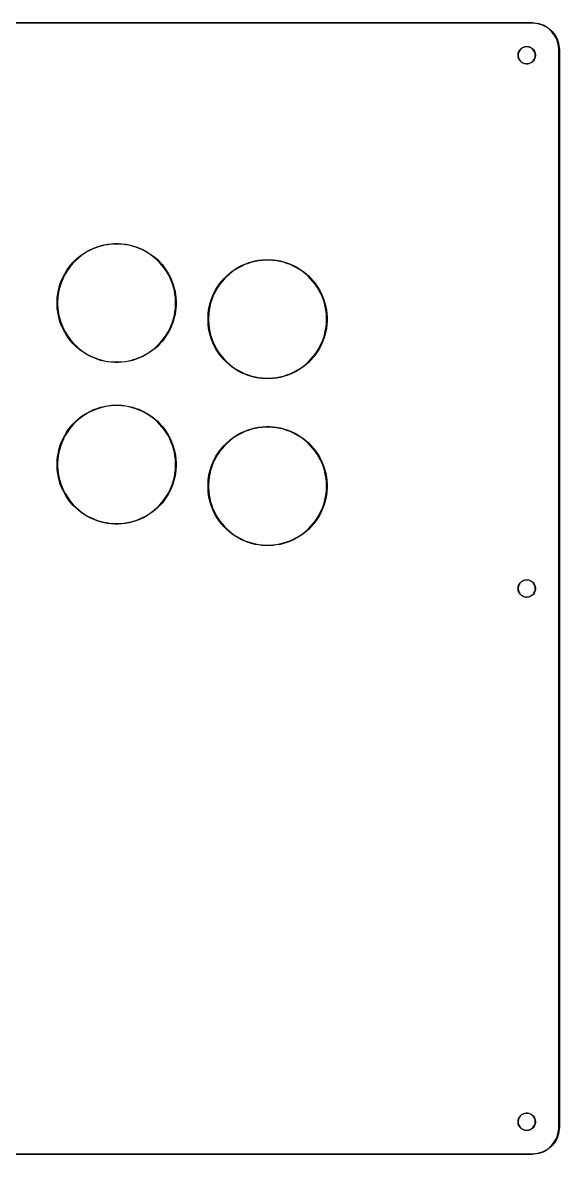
# Model space of a CAD drawing. Extents: x 50 to 347, y -240 to -30.
# Drawn here: x 247.5 to 347.1, y -240 to -29.9 of the extents above; entities that cross this region are included whole.
import ezdxf

# ---------------------------------------------------------------- set-up
doc = ezdxf.new("R2010")
doc.units = 0
doc.layers.add('BLACK', color=7, linetype='CONTINUOUS')

msp = doc.modelspace()

# ---------------------------------------------------------------- linework, layer by layer
at = {"layer": 'BLACK', "linetype": 'CONTINUOUS'}
for p, q in [((55, -29.95), (342, -29.95)), ((342, -30.05), (55, -30.05)), ((342, -29.95), (342.417026, -29.967248)), ((342.216122, -30.05), (342, -30.05)), ((342.64672, -30.087672), (342.216122, -30.05)), ((342.417026, -29.967248), (342.831203, -30.018875)), ((343.072397, -30.162731), (342.64672, -30.087672)), ((342.831203, -30.018875), (343.239702, -30.104529)), ((343.489912, -30.274603), (343.072397, -30.162731)), ((343.239702, -30.104529), (343.639732, -30.223623)), ((343.896088, -30.422439), (343.489912, -30.274603)), ((343.639732, -30.223623), (344.028562, -30.375345)), ((344.287833, -30.605113), (343.896088, -30.422439)), ((344.028562, -30.375345), (344.403534, -30.558658)), ((344.662167, -30.821235), (344.287833, -30.605113)), ((344.403534, -30.558658), (344.762088, -30.772309)), ((345.01624, -31.06916), (344.662167, -30.821235)), ((344.762088, -30.772309), (345.101774, -31.01484)), ((345.347358, -31.347), (345.01624, -31.06916)), ((345.101774, -31.01484), (345.420272, -31.284594)), ((345.653, -31.652642), (345.347358, -31.347)), ((345.420272, -31.284594), (345.715406, -31.579728)), ((345.93084, -31.98376), (345.653, -31.652642)), ((345.715406, -31.579728), (345.98516, -31.898226)), ((346.178765, -32.337833), (345.93084, -31.98376)), ((345.98516, -31.898226), (346.227691, -32.237912)), ((346.394887, -32.712167), (346.178765, -32.337833)), ((346.227691, -32.237912), (346.441342, -32.596466)), ((346.577561, -33.103912), (346.394887, -32.712167)), ((346.441342, -32.596466), (346.624655, -32.971438)), ((346.725397, -33.510088), (346.577561, -33.103912)), ((346.624655, -32.971438), (346.776377, -33.360268)), ((346.837269, -33.927603), (346.725397, -33.510088)), ((346.776377, -33.360268), (346.895471, -33.760298)), ((339.380009, -35.872504), (339.419899, -35.620651)), ((339.419899, -35.620651), (339.498696, -35.378139)), ((339.463782, -35.631187), (339.425, -35.876045)), ((339.54039, -35.39541), (339.463782, -35.631187)), ((339.498696, -35.378139), (339.61446, -35.15094)), ((339.652939, -35.17452), (339.54039, -35.39541)), ((339.61446, -35.15094), (339.76434, -34.944647)), ((339.798657, -34.973957), (339.652939, -35.17452)), ((339.76434, -34.944647), (339.944647, -34.76434)), ((339.973957, -34.798657), (339.798657, -34.973957)), ((339.944647, -34.76434), (340.15094, -34.61446)), ((340.17452, -34.652939), (339.973957, -34.798657)), ((340.15094, -34.61446), (340.378139, -34.498696)), ((340.39541, -34.54039), (340.17452, -34.652939)), ((340.378139, -34.498696), (340.620651, -34.419899)), ((340.631187, -34.463782), (340.39541, -34.54039)), ((340.620651, -34.419899), (340.872504, -34.380009)), ((340.876045, -34.425), (340.631187, -34.463782)), ((340.872504, -34.380009), (341.127496, -34.380009)), ((341.123955, -34.425), (340.876045, -34.425)), ((341.368813, -34.463782), (341.123955, -34.425)), ((341.127496, -34.380009), (341.379349, -34.419899)), ((341.60459, -34.54039), (341.368813, -34.463782)), ((341.379349, -34.419899), (341.621861, -34.498696)), ((341.82548, -34.652939), (341.60459, -34.54039)), ((341.621861, -34.498696), (341.84906, -34.61446)), ((342.026043, -34.798657), (341.82548, -34.652939)), ((341.84906, -34.61446), (342.055353, -34.76434)), ((342.201343, -34.973957), (342.026043, -34.798657)), ((342.055353, -34.76434), (342.23566, -34.944647)), ((342.347061, -35.17452), (342.201343, -34.973957)), ((342.23566, -34.944647), (342.38554, -35.15094)), ((342.45961, -35.39541), (342.347061, -35.17452)), ((342.38554, -35.15094), (342.501304, -35.378139)), ((342.536218, -35.631187), (342.45961, -35.39541)), ((342.501304, -35.378139), (342.580101, -35.620651)), ((342.575, -35.876045), (342.536218, -35.631187)), ((342.580101, -35.620651), (342.619991, -35.872504)), ((346.912328, -34.35328), (346.837269, -33.927603)), ((346.895471, -33.760298), (346.981125, -34.168797)), ((346.95, -34.783878), (346.912328, -34.35328)), ((346.95, -35), (346.95, -34.783878)), ((346.95, -235), (346.95, -35)), ((346.981125, -34.168797), (347.032752, -34.582974)), ((347.032752, -34.582974), (347.05, -35)), ((347.05, -35), (347.05, -235)), ((339.380009, -35.876045), (339.380009, -35.872504)), ((339.380009, -36.127496), (339.380009, -35.876045)), ((339.419899, -36.379349), (339.380009, -36.127496)), ((339.498696, -36.621861), (339.419899, -36.379349)), ((339.425, -35.876045), (339.425, -36.123955)), ((339.425, -36.123955), (339.463782, -36.368813)), ((339.463782, -36.368813), (339.54039, -36.60459)), ((339.61446, -36.84906), (339.498696, -36.621861)), ((339.54039, -36.60459), (339.652939, -36.82548)), ((339.76434, -37.055353), (339.61446, -36.84906)), ((339.652939, -36.82548), (339.798657, -37.026043)), ((339.944647, -37.23566), (339.76434, -37.055353)), ((339.798657, -37.026043), (339.973957, -37.201343)), ((340.15094, -37.38554), (339.944647, -37.23566)), ((339.973957, -37.201343), (340.17452, -37.347061)), ((340.378139, -37.501304), (340.15094, -37.38554)), ((340.17452, -37.347061), (340.39541, -37.45961)), ((340.620651, -37.580101), (340.378139, -37.501304)), ((340.39541, -37.45961), (340.631187, -37.536218)), ((340.872504, -37.619991), (340.620651, -37.580101)), ((340.631187, -37.536218), (340.876045, -37.575)), ((341.127496, -37.619991), (340.872504, -37.619991)), ((340.876045, -37.575), (341.123955, -37.575)), ((341.123955, -37.575), (341.368813, -37.536218)), ((341.379349, -37.580101), (341.127496, -37.619991)), ((341.368813, -37.536218), (341.60459, -37.45961)), ((341.621861, -37.501304), (341.379349, -37.580101)), ((341.60459, -37.45961), (341.82548, -37.347061)), ((341.84906, -37.38554), (341.621861, -37.501304)), ((341.82548, -37.347061), (342.026043, -37.201343)), ((342.055353, -37.23566), (341.84906, -37.38554)), ((342.026043, -37.201343), (342.201343, -37.026043)), ((342.23566, -37.055353), (342.055353, -37.23566)), ((342.201343, -37.026043), (342.347061, -36.82548)), ((342.38554, -36.84906), (342.23566, -37.055353)), ((342.347061, -36.82548), (342.45961, -36.60459)), ((342.501304, -36.621861), (342.38554, -36.84906)), ((342.45961, -36.60459), (342.536218, -36.368813)), ((342.580101, -36.379349), (342.501304, -36.621861)), ((342.536218, -36.368813), (342.575, -36.123955)), ((342.575, -36.123955), (342.575, -35.876045)), ((342.619991, -36.127496), (342.580101, -36.379349)), ((342.619991, -35.872504), (342.619991, -36.127496)), ((261.314925, -71.553903), (261.952189, -71.355324)), ((261.952189, -71.355324), (262.60028, -71.195584)), ((262.620219, -71.28847), (261.9777, -71.446836)), ((262.60028, -71.195584), (263.256833, -71.075266)), ((263.271128, -71.169186), (262.620219, -71.28847)), ((263.256833, -71.075266), (263.919453, -70.994809)), ((263.928051, -71.089421), (263.271128, -71.169186)), ((263.919453, -70.994809), (264.585723, -70.954507)), ((264.588592, -71.049466), (263.928051, -71.089421)), ((264.585723, -70.954507), (265.253209, -70.954507)), ((265.25034, -71.049466), (264.588592, -71.049466)), ((265.910881, -71.089421), (265.25034, -71.049466)), ((265.253209, -70.954507), (265.919479, -70.994809)), ((266.567804, -71.169186), (265.910881, -71.089421)), ((265.919479, -70.994809), (266.582099, -71.075266)), ((267.218713, -71.28847), (266.567804, -71.169186)), ((266.582099, -71.075266), (267.238652, -71.195584)), ((267.861232, -71.446836), (267.218713, -71.28847)), ((267.238652, -71.195584), (267.886743, -71.355324)), ((267.886743, -71.355324), (268.524007, -71.553903)), ((257.345493, -73.953508), (257.845114, -73.510883)), ((257.845114, -73.510883), (258.370549, -73.099231)), ((258.426853, -73.17575), (257.905936, -73.583863)), ((258.370549, -73.099231), (258.91988, -72.720055)), ((258.971461, -72.799835), (258.426853, -73.17575)), ((258.91988, -72.720055), (259.491103, -72.374739)), ((259.537773, -72.457487), (258.971461, -72.799835)), ((259.491103, -72.374739), (260.082133, -72.064542)), ((260.123722, -72.149958), (259.537773, -72.457487)), ((260.082133, -72.064542), (260.690814, -71.790597)), ((260.72717, -71.878368), (260.123722, -72.149958)), ((260.690814, -71.790597), (261.314925, -71.553903)), ((261.345915, -71.643708), (260.72717, -71.878368)), ((261.9777, -71.446836), (261.345915, -71.643708)), ((268.493017, -71.643708), (267.861232, -71.446836)), ((269.111762, -71.878368), (268.493017, -71.643708)), ((268.524007, -71.553903), (269.148118, -71.790597)), ((269.71521, -72.149958), (269.111762, -71.878368)), ((269.148118, -71.790597), (269.756799, -72.064542)), ((270.301159, -72.457487), (269.71521, -72.149958)), ((269.756799, -72.064542), (270.347829, -72.374739)), ((270.867471, -72.799835), (270.301159, -72.457487)), ((270.347829, -72.374739), (270.919052, -72.720055)), ((271.412079, -73.17575), (270.867471, -72.799835)), ((270.919052, -72.720055), (271.468383, -73.099231)), ((271.932996, -73.583863), (271.412079, -73.17575)), ((271.468383, -73.099231), (271.993818, -73.510883)), ((271.993818, -73.510883), (272.493439, -73.953508)), ((255.640055, -75.99988), (256.019231, -75.450549)), ((256.09575, -75.506853), (255.719835, -76.051461)), ((256.019231, -75.450549), (256.430883, -74.925114)), ((256.503863, -74.985936), (256.09575, -75.506853)), ((256.430883, -74.925114), (256.873508, -74.425493)), ((256.942683, -74.49061), (256.503863, -74.985936)), ((256.873508, -74.425493), (257.345493, -73.953508)), ((257.41061, -74.022683), (256.942683, -74.49061)), ((257.905936, -73.583863), (257.41061, -74.022683)), ((272.428322, -74.022683), (271.932996, -73.583863)), ((272.896249, -74.49061), (272.428322, -74.022683)), ((272.493439, -73.953508), (272.965424, -74.425493)), ((273.335069, -74.985936), (272.896249, -74.49061)), ((272.965424, -74.425493), (273.408049, -74.925114)), ((273.743182, -75.506853), (273.335069, -74.985936)), ((273.408049, -74.925114), (273.819701, -75.450549)), ((274.119097, -76.051461), (273.743182, -75.506853)), ((273.819701, -75.450549), (274.198877, -75.99988)), ((286.91988, -75.720055), (287.491103, -75.374739)), ((287.537773, -75.457487), (286.971461, -75.799835)), ((287.491103, -75.374739), (288.082133, -75.064542)), ((288.123722, -75.149958), (287.537773, -75.457487)), ((288.082133, -75.064542), (288.690814, -74.790597)), ((288.72717, -74.878368), (288.123722, -75.149958)), ((288.690814, -74.790597), (289.314925, -74.553903)), ((289.345915, -74.643708), (288.72717, -74.878368)), ((289.314925, -74.553903), (289.952189, -74.355324)), ((289.9777, -74.446836), (289.345915, -74.643708)), ((289.952189, -74.355324), (290.60028, -74.195584)), ((290.620219, -74.28847), (289.9777, -74.446836)), ((290.60028, -74.195584), (291.256833, -74.075266)), ((291.271128, -74.169186), (290.620219, -74.28847)), ((291.256833, -74.075266), (291.919453, -73.994809)), ((291.928051, -74.089421), (291.271128, -74.169186)), ((291.919453, -73.994809), (292.585723, -73.954507)), ((292.588592, -74.049466), (291.928051, -74.089421)), ((292.585723, -73.954507), (293.253209, -73.954507)), ((293.25034, -74.049466), (292.588592, -74.049466)), ((293.910881, -74.089421), (293.25034, -74.049466)), ((293.253209, -73.954507), (293.919479, -73.994809)), ((294.567804, -74.169186), (293.910881, -74.089421)), ((293.919479, -73.994809), (294.582099, -74.075266)), ((295.218713, -74.28847), (294.567804, -74.169186)), ((294.582099, -74.075266), (295.238652, -74.195584)), ((295.861232, -74.446836), (295.218713, -74.28847)), ((295.238652, -74.195584), (295.886743, -74.355324)), ((296.493017, -74.643708), (295.861232, -74.446836)), ((295.886743, -74.355324), (296.524007, -74.553903)), ((297.111762, -74.878368), (296.493017, -74.643708)), ((296.524007, -74.553903), (297.148118, -74.790597)), ((297.71521, -75.149958), (297.111762, -74.878368)), ((297.148118, -74.790597), (297.756799, -75.064542)), ((298.301159, -75.457487), (297.71521, -75.149958)), ((297.756799, -75.064542), (298.347829, -75.374739)), ((298.867471, -75.799835), (298.301159, -75.457487)), ((298.347829, -75.374739), (298.919052, -75.720055)), ((254.710597, -77.770814), (254.984542, -77.162133)), ((255.069958, -77.203722), (254.798368, -77.80717)), ((254.984542, -77.162133), (255.294739, -76.571103)), ((255.377487, -76.617773), (255.069958, -77.203722)), ((255.294739, -76.571103), (255.640055, -75.99988)), ((255.719835, -76.051461), (255.377487, -76.617773)), ((274.461445, -76.617773), (274.119097, -76.051461)), ((274.198877, -75.99988), (274.544193, -76.571103)), ((274.768974, -77.203722), (274.461445, -76.617773)), ((274.544193, -76.571103), (274.85439, -77.162133)), ((275.040564, -77.80717), (274.768974, -77.203722)), ((274.85439, -77.162133), (275.128335, -77.770814)), ((284.430883, -77.925114), (284.873508, -77.425493)), ((284.942683, -77.49061), (284.503863, -77.985936)), ((284.873508, -77.425493), (285.345493, -76.953508)), ((285.41061, -77.022683), (284.942683, -77.49061)), ((285.345493, -76.953508), (285.845114, -76.510883)), ((285.905936, -76.583863), (285.41061, -77.022683)), ((285.845114, -76.510883), (286.370549, -76.099231)), ((286.426853, -76.17575), (285.905936, -76.583863)), ((286.370549, -76.099231), (286.91988, -75.720055)), ((286.971461, -75.799835), (286.426853, -76.17575)), ((299.412079, -76.17575), (298.867471, -75.799835)), ((298.919052, -75.720055), (299.468383, -76.099231)), ((299.932996, -76.583863), (299.412079, -76.17575)), ((299.468383, -76.099231), (299.993818, -76.510883)), ((300.428322, -77.022683), (299.932996, -76.583863)), ((299.993818, -76.510883), (300.493439, -76.953508)), ((300.896249, -77.49061), (300.428322, -77.022683)), ((300.493439, -76.953508), (300.965424, -77.425493)), ((301.335069, -77.985936), (300.896249, -77.49061)), ((300.965424, -77.425493), (301.408049, -77.925114)), ((253.995266, -80.336833), (254.115584, -79.68028)), ((254.20847, -79.700219), (254.089186, -80.351128)), ((254.115584, -79.68028), (254.275324, -79.032189)), ((254.366836, -79.0577), (254.20847, -79.700219)), ((254.275324, -79.032189), (254.473903, -78.394925)), ((254.563708, -78.425915), (254.366836, -79.0577)), ((254.473903, -78.394925), (254.710597, -77.770814)), ((254.798368, -77.80717), (254.563708, -78.425915)), ((275.275224, -78.425915), (275.040564, -77.80717)), ((275.128335, -77.770814), (275.365029, -78.394925)), ((275.472096, -79.0577), (275.275224, -78.425915)), ((275.365029, -78.394925), (275.563608, -79.032189)), ((275.630462, -79.700219), (275.472096, -79.0577)), ((275.563608, -79.032189), (275.723348, -79.68028)), ((275.749746, -80.351128), (275.630462, -79.700219)), ((275.723348, -79.68028), (275.843666, -80.336833)), ((282.984542, -80.162133), (283.294739, -79.571103)), ((283.377487, -79.617773), (283.069958, -80.203722)), ((283.294739, -79.571103), (283.640055, -78.99988)), ((283.719835, -79.051461), (283.377487, -79.617773)), ((283.640055, -78.99988), (284.019231, -78.450549)), ((284.09575, -78.506853), (283.719835, -79.051461)), ((284.019231, -78.450549), (284.430883, -77.925114)), ((284.503863, -77.985936), (284.09575, -78.506853)), ((301.743182, -78.506853), (301.335069, -77.985936)), ((301.408049, -77.925114), (301.819701, -78.450549)), ((302.119097, -79.051461), (301.743182, -78.506853)), ((301.819701, -78.450549), (302.198877, -78.99988)), ((302.461445, -79.617773), (302.119097, -79.051461)), ((302.198877, -78.99988), (302.544193, -79.571103)), ((302.768974, -80.203722), (302.461445, -79.617773)), ((302.544193, -79.571103), (302.85439, -80.162133)), ((253.874507, -81.665723), (253.914809, -80.999453)), ((253.874507, -81.668592), (253.874507, -81.665723)), ((253.874507, -82.333209), (253.874507, -81.668592)), ((253.914809, -80.999453), (253.995266, -80.336833)), ((254.009421, -81.008051), (253.969466, -81.668592)), ((253.969466, -81.668592), (253.969466, -82.33034)), ((254.089186, -80.351128), (254.009421, -81.008051)), ((275.829511, -81.008051), (275.749746, -80.351128)), ((275.869466, -81.668592), (275.829511, -81.008051)), ((275.843666, -80.336833), (275.924123, -80.999453)), ((275.869466, -82.33034), (275.869466, -81.668592)), ((275.924123, -80.999453), (275.964425, -81.665723)), ((275.964425, -81.665723), (275.964425, -82.333209)), ((282.275324, -82.032189), (282.473903, -81.394925)), ((282.563708, -81.425915), (282.366836, -82.0577)), ((282.473903, -81.394925), (282.710597, -80.770814)), ((282.798368, -80.80717), (282.563708, -81.425915)), ((282.710597, -80.770814), (282.984542, -80.162133)), ((283.069958, -80.203722), (282.798368, -80.80717)), ((303.040564, -80.80717), (302.768974, -80.203722)), ((302.85439, -80.162133), (303.128335, -80.770814)), ((303.275224, -81.425915), (303.040564, -80.80717)), ((303.128335, -80.770814), (303.365029, -81.394925)), ((303.472096, -82.0577), (303.275224, -81.425915)), ((303.365029, -81.394925), (303.563608, -82.032189)), ((253.914809, -82.999479), (253.874507, -82.333209)), ((253.995266, -83.662099), (253.914809, -82.999479)), ((253.969466, -82.33034), (254.009421, -82.990881)), ((254.115584, -84.318652), (253.995266, -83.662099)), ((254.009421, -82.990881), (254.089186, -83.647804)), ((254.089186, -83.647804), (254.20847, -84.298713)), ((275.630462, -84.298713), (275.749746, -83.647804)), ((275.843666, -83.662099), (275.723348, -84.318652)), ((275.749746, -83.647804), (275.829511, -82.990881)), ((275.829511, -82.990881), (275.869466, -82.33034)), ((275.924123, -82.999479), (275.843666, -83.662099)), ((275.964425, -82.333209), (275.924123, -82.999479)), ((281.874507, -84.665723), (281.914809, -83.999453)), ((281.914809, -83.999453), (281.995266, -83.336833)), ((282.009421, -84.008051), (281.969466, -84.668592)), ((281.995266, -83.336833), (282.115584, -82.68028)), ((282.089186, -83.351128), (282.009421, -84.008051)), ((282.20847, -82.700219), (282.089186, -83.351128)), ((282.115584, -82.68028), (282.275324, -82.032189)), ((282.366836, -82.0577), (282.20847, -82.700219)), ((303.630462, -82.700219), (303.472096, -82.0577)), ((303.563608, -82.032189), (303.723348, -82.68028)), ((303.749746, -83.351128), (303.630462, -82.700219)), ((303.723348, -82.68028), (303.843666, -83.336833)), ((303.829511, -84.008051), (303.749746, -83.351128)), ((303.869466, -84.668592), (303.829511, -84.008051)), ((303.843666, -83.336833), (303.924123, -83.999453)), ((303.924123, -83.999453), (303.964425, -84.665723)), ((254.275324, -84.966743), (254.115584, -84.318652)), ((254.20847, -84.298713), (254.366836, -84.941232)), ((254.473903, -85.604007), (254.275324, -84.966743)), ((254.366836, -84.941232), (254.563708, -85.573017)), ((254.710597, -86.228118), (254.473903, -85.604007)), ((254.563708, -85.573017), (254.798368, -86.191762)), ((275.040564, -86.191762), (275.275224, -85.573017)), ((275.365029, -85.604007), (275.128335, -86.228118)), ((275.275224, -85.573017), (275.472096, -84.941232)), ((275.563608, -84.966743), (275.365029, -85.604007)), ((275.472096, -84.941232), (275.630462, -84.298713)), ((275.723348, -84.318652), (275.563608, -84.966743)), ((281.874507, -84.668592), (281.874507, -84.665723)), ((281.874507, -85.333209), (281.874507, -84.668592)), ((281.914809, -85.999479), (281.874507, -85.333209)), ((281.995266, -86.662099), (281.914809, -85.999479)), ((281.969466, -84.668592), (281.969466, -85.33034)), ((281.969466, -85.33034), (282.009421, -85.990881)), ((282.009421, -85.990881), (282.089186, -86.647804)), ((303.749746, -86.647804), (303.829511, -85.990881)), ((303.829511, -85.990881), (303.869466, -85.33034)), ((303.924123, -85.999479), (303.843666, -86.662099)), ((303.869466, -85.33034), (303.869466, -84.668592)), ((303.964425, -85.333209), (303.924123, -85.999479)), ((303.964425, -84.665723), (303.964425, -85.333209)), ((254.984542, -86.836799), (254.710597, -86.228118)), ((254.798368, -86.191762), (255.069958, -86.79521)), ((255.294739, -87.427829), (254.984542, -86.836799)), ((255.069958, -86.79521), (255.377487, -87.381159)), ((255.640055, -87.999052), (255.294739, -87.427829)), ((255.377487, -87.381159), (255.719835, -87.947471)), ((256.019231, -88.548383), (255.640055, -87.999052)), ((255.719835, -87.947471), (256.09575, -88.492079)), ((273.743182, -88.492079), (274.119097, -87.947471)), ((274.198877, -87.999052), (273.819701, -88.548383)), ((274.119097, -87.947471), (274.461445, -87.381159)), ((274.544193, -87.427829), (274.198877, -87.999052)), ((274.461445, -87.381159), (274.768974, -86.79521)), ((274.85439, -86.836799), (274.544193, -87.427829)), ((274.768974, -86.79521), (275.040564, -86.191762)), ((275.128335, -86.228118), (274.85439, -86.836799)), ((282.115584, -87.318652), (281.995266, -86.662099)), ((282.089186, -86.647804), (282.20847, -87.298713)), ((282.275324, -87.966743), (282.115584, -87.318652)), ((282.20847, -87.298713), (282.366836, -87.941232)), ((282.473903, -88.604007), (282.275324, -87.966743)), ((282.366836, -87.941232), (282.563708, -88.573017)), ((303.275224, -88.573017), (303.472096, -87.941232)), ((303.563608, -87.966743), (303.365029, -88.604007)), ((303.472096, -87.941232), (303.630462, -87.298713)), ((303.723348, -87.318652), (303.563608, -87.966743)), ((303.630462, -87.298713), (303.749746, -86.647804)), ((303.843666, -86.662099), (303.723348, -87.318652)), ((256.430883, -89.073818), (256.019231, -88.548383)), ((256.09575, -88.492079), (256.503863, -89.012996)), ((256.873508, -89.573439), (256.430883, -89.073818)), ((256.503863, -89.012996), (256.942683, -89.508322)), ((257.345493, -90.045424), (256.873508, -89.573439)), ((256.942683, -89.508322), (257.41061, -89.976249)), ((257.845114, -90.488049), (257.345493, -90.045424)), ((257.41061, -89.976249), (257.905936, -90.415069)), ((271.932996, -90.415069), (272.428322, -89.976249)), ((272.493439, -90.045424), (271.993818, -90.488049)), ((272.428322, -89.976249), (272.896249, -89.508322)), ((272.965424, -89.573439), (272.493439, -90.045424)), ((272.896249, -89.508322), (273.335069, -89.012996)), ((273.408049, -89.073818), (272.965424, -89.573439)), ((273.335069, -89.012996), (273.743182, -88.492079)), ((273.819701, -88.548383), (273.408049, -89.073818)), ((282.710597, -89.228118), (282.473903, -88.604007)), ((282.563708, -88.573017), (282.798368, -89.191762)), ((282.984542, -89.836799), (282.710597, -89.228118)), ((282.798368, -89.191762), (283.069958, -89.79521)), ((283.294739, -90.427829), (282.984542, -89.836799)), ((283.069958, -89.79521), (283.377487, -90.381159)), ((302.461445, -90.381159), (302.768974, -89.79521)), ((302.85439, -89.836799), (302.544193, -90.427829)), ((302.768974, -89.79521), (303.040564, -89.191762)), ((303.128335, -89.228118), (302.85439, -89.836799)), ((303.040564, -89.191762), (303.275224, -88.573017)), ((303.365029, -88.604007), (303.128335, -89.228118)), ((258.370549, -90.899701), (257.845114, -90.488049)), ((257.905936, -90.415069), (258.426853, -90.823182)), ((258.91988, -91.278877), (258.370549, -90.899701)), ((258.426853, -90.823182), (258.971461, -91.199097)), ((259.491103, -91.624193), (258.91988, -91.278877)), ((258.971461, -91.199097), (259.537773, -91.541445)), ((260.082133, -91.93439), (259.491103, -91.624193)), ((259.537773, -91.541445), (260.123722, -91.848974)), ((260.690814, -92.208335), (260.082133, -91.93439)), ((260.123722, -91.848974), (260.72717, -92.120564)), ((261.314925, -92.445029), (260.690814, -92.208335)), ((260.72717, -92.120564), (261.345915, -92.355224)), ((261.345915, -92.355224), (261.9777, -92.552096)), ((267.861232, -92.552096), (268.493017, -92.355224)), ((268.493017, -92.355224), (269.111762, -92.120564)), ((269.148118, -92.208335), (268.524007, -92.445029)), ((269.111762, -92.120564), (269.71521, -91.848974)), ((269.756799, -91.93439), (269.148118, -92.208335)), ((269.71521, -91.848974), (270.301159, -91.541445)), ((270.347829, -91.624193), (269.756799, -91.93439)), ((270.301159, -91.541445), (270.867471, -91.199097)), ((270.919052, -91.278877), (270.347829, -91.624193)), ((270.867471, -91.199097), (271.412079, -90.823182)), ((271.468383, -90.899701), (270.919052, -91.278877)), ((271.412079, -90.823182), (271.932996, -90.415069)), ((271.993818, -90.488049), (271.468383, -90.899701)), ((283.640055, -90.999052), (283.294739, -90.427829)), ((283.377487, -90.381159), (283.719835, -90.947471)), ((284.019231, -91.548383), (283.640055, -90.999052)), ((283.719835, -90.947471), (284.09575, -91.492079)), ((284.430883, -92.073818), (284.019231, -91.548383)), ((284.09575, -91.492079), (284.503863, -92.012996)), ((284.873508, -92.573439), (284.430883, -92.073818)), ((284.503863, -92.012996), (284.942683, -92.508322)), ((300.896249, -92.508322), (301.335069, -92.012996)), ((301.408049, -92.073818), (300.965424, -92.573439)), ((301.335069, -92.012996), (301.743182, -91.492079)), ((301.819701, -91.548383), (301.408049, -92.073818)), ((301.743182, -91.492079), (302.119097, -90.947471)), ((302.198877, -90.999052), (301.819701, -91.548383)), ((302.119097, -90.947471), (302.461445, -90.381159)), ((302.544193, -90.427829), (302.198877, -90.999052)), ((261.952189, -92.643608), (261.314925, -92.445029)), ((262.60028, -92.803348), (261.952189, -92.643608)), ((261.9777, -92.552096), (262.620219, -92.710462)), ((263.256833, -92.923666), (262.60028, -92.803348)), ((262.620219, -92.710462), (263.271128, -92.829746)), ((263.919453, -93.004123), (263.256833, -92.923666)), ((263.271128, -92.829746), (263.928051, -92.909511)), ((264.585723, -93.044425), (263.919453, -93.004123)), ((263.928051, -92.909511), (264.588592, -92.949466)), ((265.253209, -93.044425), (264.585723, -93.044425)), ((264.588592, -92.949466), (265.25034, -92.949466)), ((265.25034, -92.949466), (265.910881, -92.909511)), ((265.919479, -93.004123), (265.253209, -93.044425)), ((265.910881, -92.909511), (266.567804, -92.829746)), ((266.582099, -92.923666), (265.919479, -93.004123)), ((266.567804, -92.829746), (267.218713, -92.710462)), ((267.238652, -92.803348), (266.582099, -92.923666)), ((267.218713, -92.710462), (267.861232, -92.552096)), ((267.886743, -92.643608), (267.238652, -92.803348)), ((268.524007, -92.445029), (267.886743, -92.643608)), ((285.345493, -93.045424), (284.873508, -92.573439)), ((284.942683, -92.508322), (285.41061, -92.976249)), ((285.845114, -93.488049), (285.345493, -93.045424)), ((285.41061, -92.976249), (285.905936, -93.415069)), ((286.370549, -93.899701), (285.845114, -93.488049)), ((285.905936, -93.415069), (286.426853, -93.823182)), ((286.91988, -94.278877), (286.370549, -93.899701)), ((286.426853, -93.823182), (286.971461, -94.199097)), ((287.491103, -94.624193), (286.91988, -94.278877)), ((286.971461, -94.199097), (287.537773, -94.541445)), ((287.537773, -94.541445), (288.123722, -94.848974)), ((297.71521, -94.848974), (298.301159, -94.541445)), ((298.301159, -94.541445), (298.867471, -94.199097)), ((298.919052, -94.278877), (298.347829, -94.624193)), ((298.867471, -94.199097), (299.412079, -93.823182)), ((299.468383, -93.899701), (298.919052, -94.278877)), ((299.412079, -93.823182), (299.932996, -93.415069)), ((299.993818, -93.488049), (299.468383, -93.899701)), ((299.932996, -93.415069), (300.428322, -92.976249)), ((300.493439, -93.045424), (299.993818, -93.488049)), ((300.428322, -92.976249), (300.896249, -92.508322)), ((300.965424, -92.573439), (300.493439, -93.045424)), ((288.082133, -94.93439), (287.491103, -94.624193)), ((288.690814, -95.208335), (288.082133, -94.93439)), ((288.123722, -94.848974), (288.72717, -95.120564)), ((289.314925, -95.445029), (288.690814, -95.208335)), ((288.72717, -95.120564), (289.345915, -95.355224)), ((289.952189, -95.643608), (289.314925, -95.445029)), ((289.345915, -95.355224), (289.9777, -95.552096)), ((290.60028, -95.803348), (289.952189, -95.643608)), ((289.9777, -95.552096), (290.620219, -95.710462)), ((291.256833, -95.923666), (290.60028, -95.803348)), ((290.620219, -95.710462), (291.271128, -95.829746)), ((291.919453, -96.004123), (291.256833, -95.923666)), ((291.271128, -95.829746), (291.928051, -95.909511)), ((292.585723, -96.044425), (291.919453, -96.004123)), ((291.928051, -95.909511), (292.588592, -95.949466)), ((293.253209, -96.044425), (292.585723, -96.044425)), ((292.588592, -95.949466), (293.25034, -95.949466)), ((293.25034, -95.949466), (293.910881, -95.909511)), ((293.919479, -96.004123), (293.253209, -96.044425)), ((293.910881, -95.909511), (294.567804, -95.829746)), ((294.582099, -95.923666), (293.919479, -96.004123)), ((294.567804, -95.829746), (295.218713, -95.710462)), ((295.238652, -95.803348), (294.582099, -95.923666)), ((295.218713, -95.710462), (295.861232, -95.552096)), ((295.886743, -95.643608), (295.238652, -95.803348)), ((295.861232, -95.552096), (296.493017, -95.355224)), ((296.524007, -95.445029), (295.886743, -95.643608)), ((296.493017, -95.355224), (297.111762, -95.120564)), ((297.148118, -95.208335), (296.524007, -95.445029)), ((297.111762, -95.120564), (297.71521, -94.848974)), ((297.756799, -94.93439), (297.148118, -95.208335)), ((298.347829, -94.624193), (297.756799, -94.93439)), ((258.370549, -103.099231), (258.91988, -102.720055)), ((258.971461, -102.799835), (258.426853, -103.17575)), ((258.91988, -102.720055), (259.491103, -102.374739)), ((259.537773, -102.457487), (258.971461, -102.799835)), ((259.491103, -102.374739), (260.082133, -102.064542)), ((260.123722, -102.149958), (259.537773, -102.457487)), ((260.082133, -102.064542), (260.690814, -101.790597)), ((260.72717, -101.878368), (260.123722, -102.149958)), ((260.690814, -101.790597), (261.314925, -101.553903)), ((261.345915, -101.643708), (260.72717, -101.878368)), ((261.314925, -101.553903), (261.952189, -101.355324)), ((261.9777, -101.446836), (261.345915, -101.643708)), ((261.952189, -101.355324), (262.60028, -101.195584)), ((262.620219, -101.28847), (261.9777, -101.446836)), ((262.60028, -101.195584), (263.256833, -101.075266)), ((263.271128, -101.169186), (262.620219, -101.28847)), ((263.256833, -101.075266), (263.919453, -100.994809)), ((263.928051, -101.089421), (263.271128, -101.169186)), ((263.919453, -100.994809), (264.585723, -100.954507)), ((264.588592, -101.049466), (263.928051, -101.089421)), ((264.585723, -100.954507), (265.253209, -100.954507)), ((265.25034, -101.049466), (264.588592, -101.049466)), ((265.910881, -101.089421), (265.25034, -101.049466)), ((265.253209, -100.954507), (265.919479, -100.994809)), ((266.567804, -101.169186), (265.910881, -101.089421)), ((265.919479, -100.994809), (266.582099, -101.075266)), ((267.218713, -101.28847), (266.567804, -101.169186)), ((266.582099, -101.075266), (267.238652, -101.195584)), ((267.861232, -101.446836), (267.218713, -101.28847)), ((267.238652, -101.195584), (267.886743, -101.355324)), ((268.493017, -101.643708), (267.861232, -101.446836)), ((267.886743, -101.355324), (268.524007, -101.553903)), ((269.111762, -101.878368), (268.493017, -101.643708)), ((268.524007, -101.553903), (269.148118, -101.790597)), ((269.71521, -102.149958), (269.111762, -101.878368)), ((269.148118, -101.790597), (269.756799, -102.064542)), ((270.301159, -102.457487), (269.71521, -102.149958)), ((269.756799, -102.064542), (270.347829, -102.374739)), ((270.867471, -102.799835), (270.301159, -102.457487)), ((270.347829, -102.374739), (270.919052, -102.720055)), ((271.412079, -103.17575), (270.867471, -102.799835)), ((270.919052, -102.720055), (271.468383, -103.099231)), ((256.019231, -105.450549), (256.430883, -104.925114)), ((256.503863, -104.985936), (256.09575, -105.506853)), ((256.430883, -104.925114), (256.873508, -104.425493)), ((256.942683, -104.49061), (256.503863, -104.985936)), ((256.873508, -104.425493), (257.345493, -103.953508)), ((257.41061, -104.022683), (256.942683, -104.49061)), ((257.345493, -103.953508), (257.845114, -103.510883)), ((257.905936, -103.583863), (257.41061, -104.022683)), ((257.845114, -103.510883), (258.370549, -103.099231)), ((258.426853, -103.17575), (257.905936, -103.583863)), ((271.932996, -103.583863), (271.412079, -103.17575)), ((271.468383, -103.099231), (271.993818, -103.510883)), ((272.428322, -104.022683), (271.932996, -103.583863)), ((271.993818, -103.510883), (272.493439, -103.953508)), ((272.896249, -104.49061), (272.428322, -104.022683)), ((272.493439, -103.953508), (272.965424, -104.425493)), ((273.335069, -104.985936), (272.896249, -104.49061)), ((272.965424, -104.425493), (273.408049, -104.925114)), ((273.743182, -105.506853), (273.335069, -104.985936)), ((273.408049, -104.925114), (273.819701, -105.450549)), ((291.256833, -105.075266), (291.919453, -104.994809)), ((291.919453, -104.994809), (292.585723, -104.954507)), ((292.588592, -105.049466), (291.928051, -105.089421)), ((292.585723, -104.954507), (293.253209, -104.954507)), ((293.25034, -105.049466), (292.588592, -105.049466)), ((293.910881, -105.089421), (293.25034, -105.049466)), ((293.253209, -104.954507), (293.919479, -104.994809)), ((293.919479, -104.994809), (294.582099, -105.075266)), ((254.984542, -107.162133), (255.294739, -106.571103)), ((255.377487, -106.617773), (255.069958, -107.203722)), ((255.294739, -106.571103), (255.640055, -105.99988)), ((255.719835, -106.051461), (255.377487, -106.617773)), ((255.640055, -105.99988), (256.019231, -105.450549)), ((256.09575, -105.506853), (255.719835, -106.051461)), ((274.119097, -106.051461), (273.743182, -105.506853)), ((273.819701, -105.450549), (274.198877, -105.99988)), ((274.461445, -106.617773), (274.119097, -106.051461)), ((274.198877, -105.99988), (274.544193, -106.571103)), ((274.768974, -107.203722), (274.461445, -106.617773)), ((274.544193, -106.571103), (274.85439, -107.162133)), ((285.845114, -107.510883), (286.370549, -107.099231)), ((286.370549, -107.099231), (286.91988, -106.720055)), ((286.971461, -106.799835), (286.426853, -107.17575)), ((286.91988, -106.720055), (287.491103, -106.374739)), ((287.537773, -106.457487), (286.971461, -106.799835)), ((287.491103, -106.374739), (288.082133, -106.064542)), ((288.123722, -106.149958), (287.537773, -106.457487)), ((288.082133, -106.064542), (288.690814, -105.790597)), ((288.72717, -105.878368), (288.123722, -106.149958)), ((288.690814, -105.790597), (289.314925, -105.553903)), ((289.345915, -105.643708), (288.72717, -105.878368)), ((289.314925, -105.553903), (289.952189, -105.355324)), ((289.9777, -105.446836), (289.345915, -105.643708)), ((289.952189, -105.355324), (290.60028, -105.195584)), ((290.620219, -105.28847), (289.9777, -105.446836)), ((290.60028, -105.195584), (291.256833, -105.075266)), ((291.271128, -105.169186), (290.620219, -105.28847)), ((291.928051, -105.089421), (291.271128, -105.169186)), ((294.567804, -105.169186), (293.910881, -105.089421)), ((295.218713, -105.28847), (294.567804, -105.169186)), ((294.582099, -105.075266), (295.238652, -105.195584)), ((295.861232, -105.446836), (295.218713, -105.28847)), ((295.238652, -105.195584), (295.886743, -105.355324)), ((296.493017, -105.643708), (295.861232, -105.446836)), ((295.886743, -105.355324), (296.524007, -105.553903)), ((297.111762, -105.878368), (296.493017, -105.643708)), ((296.524007, -105.553903), (297.148118, -105.790597)), ((297.71521, -106.149958), (297.111762, -105.878368)), ((297.148118, -105.790597), (297.756799, -106.064542)), ((298.301159, -106.457487), (297.71521, -106.149958)), ((297.756799, -106.064542), (298.347829, -106.374739)), ((298.867471, -106.799835), (298.301159, -106.457487)), ((298.347829, -106.374739), (298.919052, -106.720055)), ((299.412079, -107.17575), (298.867471, -106.799835)), ((298.919052, -106.720055), (299.468383, -107.099231)), ((299.468383, -107.099231), (299.993818, -107.510883)), ((254.115584, -109.68028), (254.275324, -109.032189)), ((254.366836, -109.0577), (254.20847, -109.700219)), ((254.275324, -109.032189), (254.473903, -108.394925)), ((254.563708, -108.425915), (254.366836, -109.0577)), ((254.473903, -108.394925), (254.710597, -107.770814)), ((254.798368, -107.80717), (254.563708, -108.425915)), ((254.710597, -107.770814), (254.984542, -107.162133)), ((255.069958, -107.203722), (254.798368, -107.80717)), ((275.040564, -107.80717), (274.768974, -107.203722)), ((274.85439, -107.162133), (275.128335, -107.770814)), ((275.275224, -108.425915), (275.040564, -107.80717)), ((275.128335, -107.770814), (275.365029, -108.394925)), ((275.472096, -109.0577), (275.275224, -108.425915)), ((275.365029, -108.394925), (275.563608, -109.032189)), ((275.630462, -109.700219), (275.472096, -109.0577)), ((275.563608, -109.032189), (275.723348, -109.68028)), ((284.019231, -109.450549), (284.430883, -108.925114)), ((284.503863, -108.985936), (284.09575, -109.506853)), ((284.430883, -108.925114), (284.873508, -108.425493)), ((284.942683, -108.49061), (284.503863, -108.985936)), ((284.873508, -108.425493), (285.345493, -107.953508)), ((285.41061, -108.022683), (284.942683, -108.49061)), ((285.345493, -107.953508), (285.845114, -107.510883)), ((285.905936, -107.583863), (285.41061, -108.022683)), ((286.426853, -107.17575), (285.905936, -107.583863)), ((299.932996, -107.583863), (299.412079, -107.17575)), ((300.428322, -108.022683), (299.932996, -107.583863)), ((299.993818, -107.510883), (300.493439, -107.953508)), ((300.896249, -108.49061), (300.428322, -108.022683)), ((300.493439, -107.953508), (300.965424, -108.425493)), ((301.335069, -108.985936), (300.896249, -108.49061)), ((300.965424, -108.425493), (301.408049, -108.925114)), ((301.743182, -109.506853), (301.335069, -108.985936)), ((301.408049, -108.925114), (301.819701, -109.450549)), ((253.874507, -111.665723), (253.914809, -110.999453)), ((253.914809, -110.999453), (253.995266, -110.336833)), ((254.009421, -111.008051), (253.969466, -111.668592)), ((253.995266, -110.336833), (254.115584, -109.68028)), ((254.089186, -110.351128), (254.009421, -111.008051)), ((254.20847, -109.700219), (254.089186, -110.351128)), ((275.749746, -110.351128), (275.630462, -109.700219)), ((275.723348, -109.68028), (275.843666, -110.336833)), ((275.829511, -111.008051), (275.749746, -110.351128)), ((275.869466, -111.668592), (275.829511, -111.008051)), ((275.843666, -110.336833), (275.924123, -110.999453)), ((275.924123, -110.999453), (275.964425, -111.665723)), ((282.710597, -111.770814), (282.984542, -111.162133)), ((283.069958, -111.203722), (282.798368, -111.80717)), ((282.984542, -111.162133), (283.294739, -110.571103)), ((283.377487, -110.617773), (283.069958, -111.203722)), ((283.294739, -110.571103), (283.640055, -109.99988)), ((283.719835, -110.051461), (283.377487, -110.617773)), ((283.640055, -109.99988), (284.019231, -109.450549)), ((284.09575, -109.506853), (283.719835, -110.051461)), ((302.119097, -110.051461), (301.743182, -109.506853)), ((301.819701, -109.450549), (302.198877, -109.99988)), ((302.461445, -110.617773), (302.119097, -110.051461)), ((302.198877, -109.99988), (302.544193, -110.571103)), ((302.768974, -111.203722), (302.461445, -110.617773)), ((302.544193, -110.571103), (302.85439, -111.162133)), ((303.040564, -111.80717), (302.768974, -111.203722)), ((302.85439, -111.162133), (303.128335, -111.770814)), ((253.874507, -111.668592), (253.874507, -111.665723)), ((253.874507, -112.333209), (253.874507, -111.668592)), ((253.914809, -112.999479), (253.874507, -112.333209)), ((253.995266, -113.662099), (253.914809, -112.999479)), ((253.969466, -111.668592), (253.969466, -112.33034)), ((253.969466, -112.33034), (254.009421, -112.990881)), ((254.009421, -112.990881), (254.089186, -113.647804)), ((275.749746, -113.647804), (275.829511, -112.990881)), ((275.829511, -112.990881), (275.869466, -112.33034)), ((275.924123, -112.999479), (275.843666, -113.662099)), ((275.869466, -112.33034), (275.869466, -111.668592)), ((275.964425, -112.333209), (275.924123, -112.999479)), ((275.964425, -111.665723), (275.964425, -112.333209)), ((282.115584, -113.68028), (282.275324, -113.032189)), ((282.366836, -113.0577), (282.20847, -113.700219)), ((282.275324, -113.032189), (282.473903, -112.394925)), ((282.563708, -112.425915), (282.366836, -113.0577)), ((282.473903, -112.394925), (282.710597, -111.770814)), ((282.798368, -111.80717), (282.563708, -112.425915)), ((303.275224, -112.425915), (303.040564, -111.80717)), ((303.128335, -111.770814), (303.365029, -112.394925)), ((303.472096, -113.0577), (303.275224, -112.425915)), ((303.365029, -112.394925), (303.563608, -113.032189)), ((303.630462, -113.700219), (303.472096, -113.0577)), ((303.563608, -113.032189), (303.723348, -113.68028)), ((254.115584, -114.318652), (253.995266, -113.662099)), ((254.089186, -113.647804), (254.20847, -114.298713)), ((254.275324, -114.966743), (254.115584, -114.318652)), ((254.20847, -114.298713), (254.366836, -114.941232)), ((254.473903, -115.604007), (254.275324, -114.966743)), ((254.366836, -114.941232), (254.563708, -115.573017)), ((275.275224, -115.573017), (275.472096, -114.941232)), ((275.563608, -114.966743), (275.365029, -115.604007)), ((275.472096, -114.941232), (275.630462, -114.298713)), ((275.723348, -114.318652), (275.563608, -114.966743)), ((275.630462, -114.298713), (275.749746, -113.647804)), ((275.843666, -113.662099), (275.723348, -114.318652)), ((281.874507, -115.665723), (281.914809, -114.999453)), ((281.914809, -114.999453), (281.995266, -114.336833)), ((282.009421, -115.008051), (281.969466, -115.668592)), ((281.995266, -114.336833), (282.115584, -113.68028)), ((282.089186, -114.351128), (282.009421, -115.008051)), ((282.20847, -113.700219), (282.089186, -114.351128)), ((303.749746, -114.351128), (303.630462, -113.700219)), ((303.723348, -113.68028), (303.843666, -114.336833)), ((303.829511, -115.008051), (303.749746, -114.351128)), ((303.869466, -115.668592), (303.829511, -115.008051)), ((303.843666, -114.336833), (303.924123, -114.999453)), ((303.924123, -114.999453), (303.964425, -115.665723)), ((254.710597, -116.228118), (254.473903, -115.604007)), ((254.563708, -115.573017), (254.798368, -116.191762)), ((254.984542, -116.836799), (254.710597, -116.228118)), ((254.798368, -116.191762), (255.069958, -116.79521)), ((255.294739, -117.427829), (254.984542, -116.836799)), ((255.069958, -116.79521), (255.377487, -117.381159)), ((255.640055, -117.999052), (255.294739, -117.427829)), ((255.377487, -117.381159), (255.719835, -117.947471)), ((274.119097, -117.947471), (274.461445, -117.381159)), ((274.544193, -117.427829), (274.198877, -117.999052)), ((274.461445, -117.381159), (274.768974, -116.79521)), ((274.85439, -116.836799), (274.544193, -117.427829)), ((274.768974, -116.79521), (275.040564, -116.191762)), ((275.128335, -116.228118), (274.85439, -116.836799)), ((275.040564, -116.191762), (275.275224, -115.573017)), ((275.365029, -115.604007), (275.128335, -116.228118)), ((281.874507, -115.668592), (281.874507, -115.665723)), ((281.874507, -116.333209), (281.874507, -115.668592)), ((281.914809, -116.999479), (281.874507, -116.333209)), ((281.995266, -117.662099), (281.914809, -116.999479)), ((281.969466, -115.668592), (281.969466, -116.33034)), ((281.969466, -116.33034), (282.009421, -116.990881)), ((282.009421, -116.990881), (282.089186, -117.647804)), ((282.089186, -117.647804), (282.20847, -118.298713)), ((303.630462, -118.298713), (303.749746, -117.647804)), ((303.749746, -117.647804), (303.829511, -116.990881)), ((303.829511, -116.990881), (303.869466, -116.33034)), ((303.924123, -116.999479), (303.843666, -117.662099)), ((303.869466, -116.33034), (303.869466, -115.668592)), ((303.964425, -116.333209), (303.924123, -116.999479)), ((303.964425, -115.665723), (303.964425, -116.333209)), ((256.019231, -118.548383), (255.640055, -117.999052)), ((255.719835, -117.947471), (256.09575, -118.492079)), ((256.430883, -119.073818), (256.019231, -118.548383)), ((256.09575, -118.492079), (256.503863, -119.012996)), ((256.873508, -119.573439), (256.430883, -119.073818)), ((256.503863, -119.012996), (256.942683, -119.508322)), ((257.345493, -120.045424), (256.873508, -119.573439)), ((256.942683, -119.508322), (257.41061, -119.976249)), ((272.428322, -119.976249), (272.896249, -119.508322)), ((272.965424, -119.573439), (272.493439, -120.045424)), ((272.896249, -119.508322), (273.335069, -119.012996)), ((273.408049, -119.073818), (272.965424, -119.573439)), ((273.335069, -119.012996), (273.743182, -118.492079)), ((273.819701, -118.548383), (273.408049, -119.073818)), ((273.743182, -118.492079), (274.119097, -117.947471)), ((274.198877, -117.999052), (273.819701, -118.548383)), ((282.115584, -118.318652), (281.995266, -117.662099)), ((282.275324, -118.966743), (282.115584, -118.318652)), ((282.20847, -118.298713), (282.366836, -118.941232)), ((282.473903, -119.604007), (282.275324, -118.966743)), ((282.366836, -118.941232), (282.563708, -119.573017)), ((282.710597, -120.228118), (282.473903, -119.604007)), ((282.563708, -119.573017), (282.798368, -120.191762)), ((303.040564, -120.191762), (303.275224, -119.573017)), ((303.365029, -119.604007), (303.128335, -120.228118)), ((303.275224, -119.573017), (303.472096, -118.941232)), ((303.563608, -118.966743), (303.365029, -119.604007)), ((303.472096, -118.941232), (303.630462, -118.298713)), ((303.723348, -118.318652), (303.563608, -118.966743)), ((303.843666, -117.662099), (303.723348, -118.318652)), ((257.845114, -120.488049), (257.345493, -120.045424)), ((257.41061, -119.976249), (257.905936, -120.415069)), ((258.370549, -120.899701), (257.845114, -120.488049)), ((257.905936, -120.415069), (258.426853, -120.823182)), ((258.91988, -121.278877), (258.370549, -120.899701)), ((258.426853, -120.823182), (258.971461, -121.199097)), ((259.491103, -121.624193), (258.91988, -121.278877)), ((258.971461, -121.199097), (259.537773, -121.541445)), ((260.082133, -121.93439), (259.491103, -121.624193)), ((259.537773, -121.541445), (260.123722, -121.848974)), ((260.123722, -121.848974), (260.72717, -122.120564)), ((269.111762, -122.120564), (269.71521, -121.848974)), ((269.71521, -121.848974), (270.301159, -121.541445)), ((270.347829, -121.624193), (269.756799, -121.93439)), ((270.301159, -121.541445), (270.867471, -121.199097)), ((270.919052, -121.278877), (270.347829, -121.624193)), ((270.867471, -121.199097), (271.412079, -120.823182)), ((271.468383, -120.899701), (270.919052, -121.278877)), ((271.412079, -120.823182), (271.932996, -120.415069)), ((271.993818, -120.488049), (271.468383, -120.899701)), ((271.932996, -120.415069), (272.428322, -119.976249)), ((272.493439, -120.045424), (271.993818, -120.488049)), ((282.984542, -120.836799), (282.710597, -120.228118)), ((282.798368, -120.191762), (283.069958, -120.79521)), ((283.294739, -121.427829), (282.984542, -120.836799)), ((283.069958, -120.79521), (283.377487, -121.381159)), ((283.640055, -121.999052), (283.294739, -121.427829)), ((283.377487, -121.381159), (283.719835, -121.947471)), ((302.119097, -121.947471), (302.461445, -121.381159)), ((302.544193, -121.427829), (302.198877, -121.999052)), ((302.461445, -121.381159), (302.768974, -120.79521)), ((302.85439, -120.836799), (302.544193, -121.427829)), ((302.768974, -120.79521), (303.040564, -120.191762)), ((303.128335, -120.228118), (302.85439, -120.836799)), ((260.690814, -122.208335), (260.082133, -121.93439)), ((261.314925, -122.445029), (260.690814, -122.208335)), ((260.72717, -122.120564), (261.345915, -122.355224)), ((261.952189, -122.643608), (261.314925, -122.445029)), ((261.345915, -122.355224), (261.9777, -122.552096)), ((262.60028, -122.803348), (261.952189, -122.643608)), ((261.9777, -122.552096), (262.620219, -122.710462)), ((263.256833, -122.923666), (262.60028, -122.803348)), ((262.620219, -122.710462), (263.271128, -122.829746)), ((263.919453, -123.004123), (263.256833, -122.923666)), ((263.271128, -122.829746), (263.928051, -122.909511)), ((264.585723, -123.044425), (263.919453, -123.004123)), ((263.928051, -122.909511), (264.588592, -122.949466)), ((265.253209, -123.044425), (264.585723, -123.044425)), ((264.588592, -122.949466), (265.25034, -122.949466)), ((265.25034, -122.949466), (265.910881, -122.909511)), ((265.919479, -123.004123), (265.253209, -123.044425)), ((265.910881, -122.909511), (266.567804, -122.829746)), ((266.582099, -122.923666), (265.919479, -123.004123)), ((266.567804, -122.829746), (267.218713, -122.710462)), ((267.238652, -122.803348), (266.582099, -122.923666)), ((267.218713, -122.710462), (267.861232, -122.552096)), ((267.886743, -122.643608), (267.238652, -122.803348)), ((267.861232, -122.552096), (268.493017, -122.355224)), ((268.524007, -122.445029), (267.886743, -122.643608)), ((268.493017, -122.355224), (269.111762, -122.120564)), ((269.148118, -122.208335), (268.524007, -122.445029)), ((269.756799, -121.93439), (269.148118, -122.208335)), ((284.019231, -122.548383), (283.640055, -121.999052)), ((283.719835, -121.947471), (284.09575, -122.492079)), ((284.430883, -123.073818), (284.019231, -122.548383)), ((284.09575, -122.492079), (284.503863, -123.012996)), ((284.873508, -123.573439), (284.430883, -123.073818)), ((284.503863, -123.012996), (284.942683, -123.508322)), ((285.345493, -124.045424), (284.873508, -123.573439)), ((284.942683, -123.508322), (285.41061, -123.976249)), ((300.428322, -123.976249), (300.896249, -123.508322)), ((300.965424, -123.573439), (300.493439, -124.045424)), ((300.896249, -123.508322), (301.335069, -123.012996)), ((301.408049, -123.073818), (300.965424, -123.573439)), ((301.335069, -123.012996), (301.743182, -122.492079)), ((301.819701, -122.548383), (301.408049, -123.073818)), ((301.743182, -122.492079), (302.119097, -121.947471)), ((302.198877, -121.999052), (301.819701, -122.548383)), ((285.845114, -124.488049), (285.345493, -124.045424)), ((285.41061, -123.976249), (285.905936, -124.415069)), ((286.370549, -124.899701), (285.845114, -124.488049)), ((285.905936, -124.415069), (286.426853, -124.823182)), ((286.91988, -125.278877), (286.370549, -124.899701)), ((286.426853, -124.823182), (286.971461, -125.199097)), ((287.491103, -125.624193), (286.91988, -125.278877)), ((286.971461, -125.199097), (287.537773, -125.541445)), ((288.082133, -125.93439), (287.491103, -125.624193)), ((287.537773, -125.541445), (288.123722, -125.848974)), ((288.690814, -126.208335), (288.082133, -125.93439)), ((288.123722, -125.848974), (288.72717, -126.120564)), ((297.111762, -126.120564), (297.71521, -125.848974)), ((297.756799, -125.93439), (297.148118, -126.208335)), ((297.71521, -125.848974), (298.301159, -125.541445)), ((298.347829, -125.624193), (297.756799, -125.93439)), ((298.301159, -125.541445), (298.867471, -125.199097)), ((298.919052, -125.278877), (298.347829, -125.624193)), ((298.867471, -125.199097), (299.412079, -124.823182)), ((299.468383, -124.899701), (298.919052, -125.278877)), ((299.412079, -124.823182), (299.932996, -124.415069)), ((299.993818, -124.488049), (299.468383, -124.899701)), ((299.932996, -124.415069), (300.428322, -123.976249)), ((300.493439, -124.045424), (299.993818, -124.488049)), ((289.314925, -126.445029), (288.690814, -126.208335)), ((288.72717, -126.120564), (289.345915, -126.355224)), ((289.952189, -126.643608), (289.314925, -126.445029)), ((289.345915, -126.355224), (289.9777, -126.552096)), ((290.60028, -126.803348), (289.952189, -126.643608)), ((289.9777, -126.552096), (290.620219, -126.710462)), ((291.256833, -126.923666), (290.60028, -126.803348)), ((290.620219, -126.710462), (291.271128, -126.829746)), ((291.919453, -127.004123), (291.256833, -126.923666)), ((291.271128, -126.829746), (291.928051, -126.909511)), ((292.585723, -127.044425), (291.919453, -127.004123)), ((291.928051, -126.909511), (292.588592, -126.949466)), ((293.253209, -127.044425), (292.585723, -127.044425)), ((292.588592, -126.949466), (293.25034, -126.949466)), ((293.25034, -126.949466), (293.910881, -126.909511)), ((293.919479, -127.004123), (293.253209, -127.044425)), ((293.910881, -126.909511), (294.567804, -126.829746)), ((294.582099, -126.923666), (293.919479, -127.004123)), ((294.567804, -126.829746), (295.218713, -126.710462)), ((295.238652, -126.803348), (294.582099, -126.923666)), ((295.218713, -126.710462), (295.861232, -126.552096)), ((295.886743, -126.643608), (295.238652, -126.803348)), ((295.861232, -126.552096), (296.493017, -126.355224)), ((296.524007, -126.445029), (295.886743, -126.643608)), ((296.493017, -126.355224), (297.111762, -126.120564)), ((297.148118, -126.208335), (296.524007, -126.445029)), ((339.419899, -134.620651), (339.498696, -134.378139)), ((339.54039, -134.39541), (339.463782, -134.631187)), ((339.498696, -134.378139), (339.61446, -134.15094)), ((339.652939, -134.17452), (339.54039, -134.39541)), ((339.61446, -134.15094), (339.76434, -133.944647)), ((339.798657, -133.973957), (339.652939, -134.17452)), ((339.76434, -133.944647), (339.944647, -133.76434)), ((339.973957, -133.798657), (339.798657, -133.973957)), ((339.944647, -133.76434), (340.15094, -133.61446)), ((340.17452, -133.652939), (339.973957, -133.798657)), ((340.15094, -133.61446), (340.378139, -133.498696)), ((340.39541, -133.54039), (340.17452, -133.652939)), ((340.378139, -133.498696), (340.620651, -133.419899)), ((340.631187, -133.463782), (340.39541, -133.54039)), ((340.620651, -133.419899), (340.872504, -133.380009)), ((340.876045, -133.425), (340.631187, -133.463782)), ((340.872504, -133.380009), (341.127496, -133.380009)), ((341.123955, -133.425), (340.876045, -133.425)), ((341.368813, -133.463782), (341.123955, -133.425)), ((341.127496, -133.380009), (341.379349, -133.419899)), ((341.60459, -133.54039), (341.368813, -133.463782)), ((341.379349, -133.419899), (341.621861, -133.498696)), ((341.82548, -133.652939), (341.60459, -133.54039)), ((341.621861, -133.498696), (341.84906, -133.61446)), ((342.026043, -133.798657), (341.82548, -133.652939)), ((341.84906, -133.61446), (342.055353, -133.76434)), ((342.201343, -133.973957), (342.026043, -133.798657)), ((342.055353, -133.76434), (342.23566, -133.944647)), ((342.347061, -134.17452), (342.201343, -133.973957)), ((342.23566, -133.944647), (342.38554, -134.15094)), ((342.45961, -134.39541), (342.347061, -134.17452)), ((342.38554, -134.15094), (342.501304, -134.378139)), ((342.536218, -134.631187), (342.45961, -134.39541)), ((342.501304, -134.378139), (342.580101, -134.620651)), ((339.380009, -134.872504), (339.419899, -134.620651)), ((339.380009, -134.876045), (339.380009, -134.872504)), ((339.380009, -135.127496), (339.380009, -134.876045)), ((339.419899, -135.379349), (339.380009, -135.127496)), ((339.498696, -135.621861), (339.419899, -135.379349)), ((339.463782, -134.631187), (339.425, -134.876045)), ((339.425, -134.876045), (339.425, -135.123955)), ((339.425, -135.123955), (339.463782, -135.368813)), ((339.463782, -135.368813), (339.54039, -135.60459)), ((339.61446, -135.84906), (339.498696, -135.621861)), ((339.54039, -135.60459), (339.652939, -135.82548)), ((339.76434, -136.055353), (339.61446, -135.84906)), ((339.652939, -135.82548), (339.798657, -136.026043)), ((339.944647, -136.23566), (339.76434, -136.055353)), ((339.798657, -136.026043), (339.973957, -136.201343)), ((340.15094, -136.38554), (339.944647, -136.23566)), ((339.973957, -136.201343), (340.17452, -136.347061)), ((340.378139, -136.501304), (340.15094, -136.38554)), ((340.17452, -136.347061), (340.39541, -136.45961)), ((340.620651, -136.580101), (340.378139, -136.501304)), ((340.39541, -136.45961), (340.631187, -136.536218)), ((340.631187, -136.536218), (340.876045, -136.575)), ((341.123955, -136.575), (341.368813, -136.536218)), ((341.368813, -136.536218), (341.60459, -136.45961)), ((341.621861, -136.501304), (341.379349, -136.580101)), ((341.60459, -136.45961), (341.82548, -136.347061)), ((341.84906, -136.38554), (341.621861, -136.501304)), ((341.82548, -136.347061), (342.026043, -136.201343)), ((342.055353, -136.23566), (341.84906, -136.38554)), ((342.026043, -136.201343), (342.201343, -136.026043)), ((342.23566, -136.055353), (342.055353, -136.23566)), ((342.201343, -136.026043), (342.347061, -135.82548)), ((342.38554, -135.84906), (342.23566, -136.055353)), ((342.347061, -135.82548), (342.45961, -135.60459)), ((342.501304, -135.621861), (342.38554, -135.84906)), ((342.45961, -135.60459), (342.536218, -135.368813)), ((342.580101, -135.379349), (342.501304, -135.621861)), ((342.575, -134.876045), (342.536218, -134.631187)), ((342.536218, -135.368813), (342.575, -135.123955)), ((342.575, -135.123955), (342.575, -134.876045)), ((342.580101, -134.620651), (342.619991, -134.872504)), ((342.619991, -135.127496), (342.580101, -135.379349)), ((342.619991, -134.872504), (342.619991, -135.127496)), ((340.872504, -136.619991), (340.620651, -136.580101)), ((341.127496, -136.619991), (340.872504, -136.619991)), ((340.876045, -136.575), (341.123955, -136.575)), ((341.379349, -136.580101), (341.127496, -136.619991)), ((339.498696, -233.378139), (339.61446, -233.15094)), ((339.652939, -233.17452), (339.54039, -233.39541)), ((339.61446, -233.15094), (339.76434, -232.944647)), ((339.798657, -232.973957), (339.652939, -233.17452)), ((339.76434, -232.944647), (339.944647, -232.76434)), ((339.973957, -232.798657), (339.798657, -232.973957)), ((339.944647, -232.76434), (340.15094, -232.61446)), ((340.17452, -232.652939), (339.973957, -232.798657)), ((340.15094, -232.61446), (340.378139, -232.498696)), ((340.39541, -232.54039), (340.17452, -232.652939)), ((340.378139, -232.498696), (340.620651, -232.419899)), ((340.631187, -232.463782), (340.39541, -232.54039)), ((340.620651, -232.419899), (340.872504, -232.380009)), ((340.876045, -232.425), (340.631187, -232.463782)), ((340.872504, -232.380009), (341.127496, -232.380009)), ((341.123955, -232.425), (340.876045, -232.425)), ((341.368813, -232.463782), (341.123955, -232.425)), ((341.127496, -232.380009), (341.379349, -232.419899)), ((341.60459, -232.54039), (341.368813, -232.463782)), ((341.379349, -232.419899), (341.621861, -232.498696)), ((341.82548, -232.652939), (341.60459, -232.54039)), ((341.621861, -232.498696), (341.84906, -232.61446)), ((342.026043, -232.798657), (341.82548, -232.652939)), ((341.84906, -232.61446), (342.055353, -232.76434)), ((342.201343, -232.973957), (342.026043, -232.798657)), ((342.055353, -232.76434), (342.23566, -232.944647)), ((342.347061, -233.17452), (342.201343, -232.973957)), ((342.23566, -232.944647), (342.38554, -233.15094)), ((342.45961, -233.39541), (342.347061, -233.17452)), ((342.38554, -233.15094), (342.501304, -233.378139)), ((339.380009, -233.872504), (339.419899, -233.620651)), ((339.380009, -233.876045), (339.380009, -233.872504)), ((339.380009, -234.127496), (339.380009, -233.876045)), ((339.419899, -234.379349), (339.380009, -234.127496)), ((339.419899, -233.620651), (339.498696, -233.378139)), ((339.498696, -234.621861), (339.419899, -234.379349)), ((339.463782, -233.631187), (339.425, -233.876045)), ((339.425, -233.876045), (339.425, -234.123955)), ((339.425, -234.123955), (339.463782, -234.368813)), ((339.54039, -233.39541), (339.463782, -233.631187)), ((339.463782, -234.368813), (339.54039, -234.60459)), ((339.61446, -234.84906), (339.498696, -234.621861)), ((339.54039, -234.60459), (339.652939, -234.82548)), ((339.76434, -235.055353), (339.61446, -234.84906)), ((339.652939, -234.82548), (339.798657, -235.026043)), ((339.944647, -235.23566), (339.76434, -235.055353)), ((339.798657, -235.026043), (339.973957, -235.201343)), ((340.15094, -235.38554), (339.944647, -235.23566)), ((339.973957, -235.201343), (340.17452, -235.347061)), ((341.82548, -235.347061), (342.026043, -235.201343)), ((342.055353, -235.23566), (341.84906, -235.38554)), ((342.026043, -235.201343), (342.201343, -235.026043)), ((342.23566, -235.055353), (342.055353, -235.23566)), ((342.201343, -235.026043), (342.347061, -234.82548)), ((342.38554, -234.84906), (342.23566, -235.055353)), ((342.347061, -234.82548), (342.45961, -234.60459)), ((342.501304, -234.621861), (342.38554, -234.84906)), ((342.536218, -233.631187), (342.45961, -233.39541)), ((342.45961, -234.60459), (342.536218, -234.368813)), ((342.501304, -233.378139), (342.580101, -233.620651)), ((342.580101, -234.379349), (342.501304, -234.621861)), ((342.575, -233.876045), (342.536218, -233.631187)), ((342.536218, -234.368813), (342.575, -234.123955)), ((342.575, -234.123955), (342.575, -233.876045)), ((342.580101, -233.620651), (342.619991, -233.872504)), ((342.619991, -234.127496), (342.580101, -234.379349)), ((342.619991, -233.872504), (342.619991, -234.127496)), ((346.912328, -235.64672), (346.95, -235.216122)), ((346.95, -235.216122), (346.95, -235)), ((347.05, -235), (347.032752, -235.417026)), ((340.378139, -235.501304), (340.15094, -235.38554)), ((340.17452, -235.347061), (340.39541, -235.45961)), ((340.620651, -235.580101), (340.378139, -235.501304)), ((340.39541, -235.45961), (340.631187, -235.536218)), ((340.872504, -235.619991), (340.620651, -235.580101)), ((340.631187, -235.536218), (340.876045, -235.575)), ((341.127496, -235.619991), (340.872504, -235.619991)), ((340.876045, -235.575), (341.123955, -235.575)), ((341.123955, -235.575), (341.368813, -235.536218)), ((341.379349, -235.580101), (341.127496, -235.619991)), ((341.368813, -235.536218), (341.60459, -235.45961)), ((341.621861, -235.501304), (341.379349, -235.580101)), ((341.60459, -235.45961), (341.82548, -235.347061)), ((341.84906, -235.38554), (341.621861, -235.501304)), ((346.178765, -237.662167), (346.394887, -237.287833)), ((346.441342, -237.403534), (346.227691, -237.762088)), ((346.394887, -237.287833), (346.577561, -236.896088)), ((346.624655, -237.028562), (346.441342, -237.403534)), ((346.577561, -236.896088), (346.725397, -236.489912)), ((346.776377, -236.639732), (346.624655, -237.028562)), ((346.725397, -236.489912), (346.837269, -236.072397)), ((346.895471, -236.239702), (346.776377, -236.639732)), ((346.837269, -236.072397), (346.912328, -235.64672)), ((346.981125, -235.831203), (346.895471, -236.239702)), ((347.032752, -235.417026), (346.981125, -235.831203)), ((343.896088, -239.577561), (344.287833, -239.394887)), ((344.403534, -239.441342), (344.028562, -239.624655)), ((344.287833, -239.394887), (344.662167, -239.178765)), ((344.762088, -239.227691), (344.403534, -239.441342)), ((344.662167, -239.178765), (345.01624, -238.93084)), ((345.101774, -238.98516), (344.762088, -239.227691)), ((345.01624, -238.93084), (345.347358, -238.653)), ((345.420272, -238.715406), (345.101774, -238.98516)), ((345.347358, -238.653), (345.653, -238.347358)), ((345.715406, -238.420272), (345.420272, -238.715406)), ((345.653, -238.347358), (345.93084, -238.01624)), ((345.98516, -238.101774), (345.715406, -238.420272)), ((345.93084, -238.01624), (346.178765, -237.662167)), ((346.227691, -237.762088), (345.98516, -238.101774)), ((55, -239.95), (342, -239.95)), ((342, -240.05), (55, -240.05)), ((342, -239.95), (342.216122, -239.95)), ((342.417026, -240.032752), (342, -240.05)), ((342.216122, -239.95), (342.64672, -239.912328)), ((342.831203, -239.981125), (342.417026, -240.032752)), ((342.64672, -239.912328), (343.072397, -239.837269)), ((343.239702, -239.895471), (342.831203, -239.981125)), ((343.072397, -239.837269), (343.489912, -239.725397)), ((343.639732, -239.776377), (343.239702, -239.895471)), ((343.489912, -239.725397), (343.896088, -239.577561)), ((344.028562, -239.624655), (343.639732, -239.776377))]:
    msp.add_line(p, q, dxfattribs=at)

doc.saveas('drawing.dxf')
